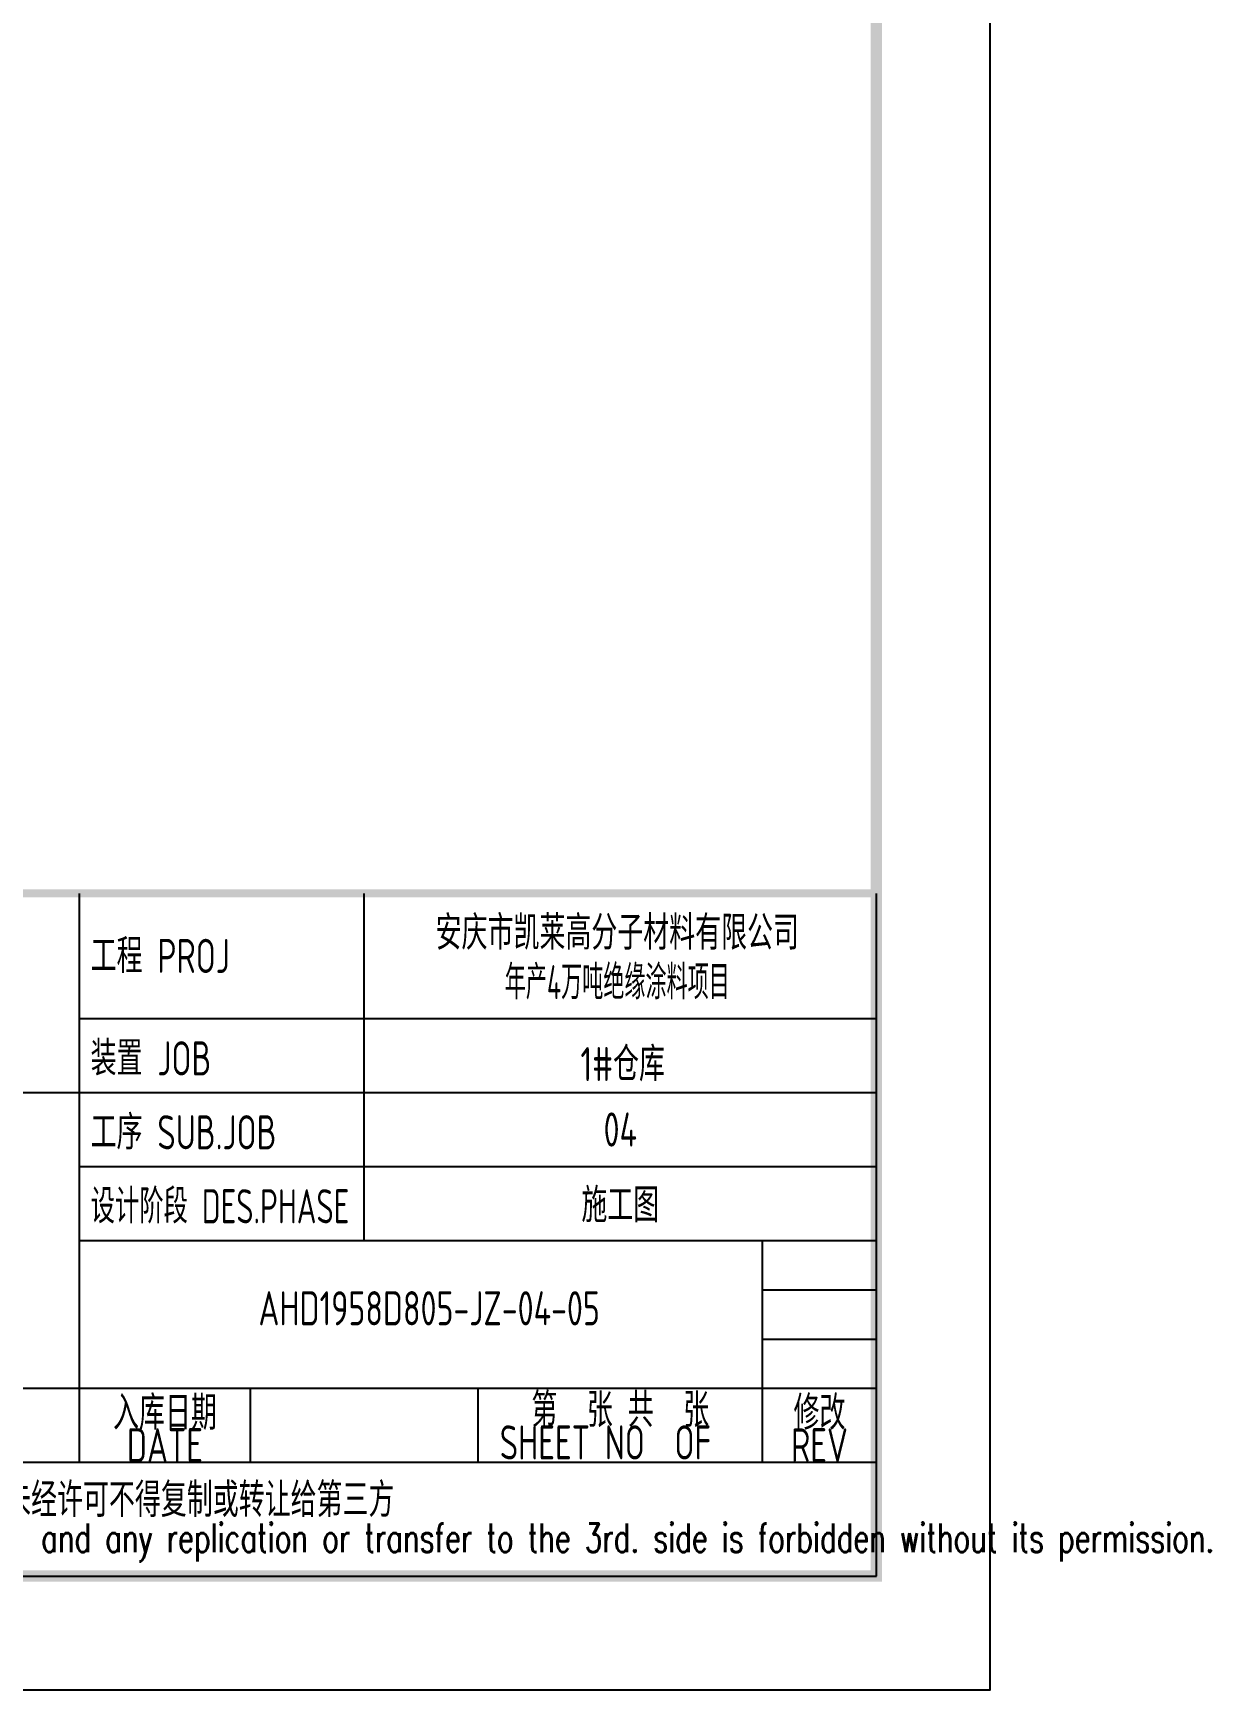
# Model space of a CAD drawing. Extents: x 4267484 to 4395158, y -674551 to -235742.
# Drawn here: x 4376750 to 4387096, y -611598 to -597038 of the extents above; entities that cross this region are included whole.
import ezdxf
from ezdxf.enums import TextEntityAlignment as Align

# ---------------------------------------------------------------- set-up
doc = ezdxf.new("R2010")
doc.units = 0
doc.header["$LTSCALE"] = 1000
doc.header["$MEASUREMENT"] = 0
doc.layers.get('0').update_dxf_attribs({"linetype": 'CONTINUOUS'})
doc.layers.add('PUB_TITLE', color=4, linetype='CONTINUOUS')
doc.styles.add('ECEC_TQ', font='txt_l.shx', dxfattribs={"bigfont": 'hztxt_l.shx'})
doc.styles.add('sceie', font='sceie.shx', dxfattribs={"bigfont": 'sceic.shx'})

msp = doc.modelspace()

# ---------------------------------------------------------------- linework, layer by layer
for p, q in [((4377157.7, -609597.6), (4377157.7, -604597.6)), ((4379657.7, -607647.6), (4379657.7, -604597.6)), ((4384157.7, -610597.6), (4384157.7, -604597.6)), ((4377157.7, -605697.6), (4384157.7, -605697.6)), ((4366157.7, -606347.6), (4377157.7, -606347.6)), ((4377157.7, -606347.6), (4384157.7, -606347.6)), ((4377157.7, -606997.6), (4384157.7, -606997.6)), ((4377157.7, -607647.6), (4384157.7, -607647.6)), ((4383157.7, -609597.6), (4383157.7, -607647.6)), ((4383157.7, -608080.9), (4384157.7, -608080.9)), ((4383157.7, -608514.3), (4384157.7, -608514.3)), ((4371657.7, -608947.6), (4384157.7, -608947.6)), ((4378657.7, -609597.6), (4378657.7, -608947.6)), ((4380657.7, -609597.6), (4380657.7, -608947.6)), ((4366157.7, -609597.6), (4384157.7, -609597.6)), ((4366157.7, -610597.6), (4384157.7, -610597.6))]:
    msp.add_line(p, q)
at = {"const_width": 70}
msp.add_lwpolyline([(4384157.7, -604597.6), (4366157.7, -604597.6)], dxfattribs=at)
at = {"layer": 'PUB_TITLE', "color": 4}
msp.add_lwpolyline([(4301057.7, -611597.6), (4385157.7, -611597.6), (4385157.7, -552197.6), (4301057.7, -552197.6)], close=True, dxfattribs=at)
at = {"layer": 'PUB_TITLE', "color": 4, "const_width": 100}
msp.add_lwpolyline([(4303557.7, -610597.6), (4384157.7, -610597.6), (4384157.7, -553197.6), (4303557.7, -553197.6)], close=True, dxfattribs=at)

# ---------------------------------------------------------------- texts
for s, height, style, width, p in [('安庆市凯莱高分子材料有限公司', 300, 'sceie', 0.8, (4381881.4, -604927.4)), ('年产4万吨绝缘涂料项目', 300, 'sceie', 0.65, (4381881.4, -605362.4)), ('1#仓库', 300, 'sceie', 0.8, (4381929.2, -606083.6)), ('04', 300, 'sceie', 0.8, (4381907.7, -606672.6)), ('施工图', 300, 'sceie', 0.8, (4381907.7, -607322.6)), ('入库日期', 300, 'sceie', 0.8, (4377907.7, -609147.6)), ('第  张 共  张', 300, 'sceie', 0.8, (4381907.7, -609122.6)), ('修改', 300, 'sceie', 0.8, (4383657.7, -609147.6)), ('DATE', 300, 'sceie', 0.8, (4377907.7, -609447.6)), ('SHEET NO  OF  ', 300, 'sceie', 0.8, (4381907.7, -609422.6)), ('REV', 300, 'sceie', 0.8, (4383657.7, -609447.6)), ('本文件专有权属安徽华东化工医药工程有限责任公司所有,未经许可不得复制或转让给第三方', 300, 'sceie', 0.8, (4375328.8, -609946.5)), ('The proprietary right of this document belongs to Anhui Huadong Chemical And Medical Engineering  Co.,Ltd.  and any replication or transfer to the 3rd. side is forbidden without its permission. ', 250, 'ECEC_TQ', 0.72, (4375157.7, -610297.6))]:
    msp.add_text(s, height=height, dxfattribs=dict(style=style, width=width)).set_placement(p, align=Align.MIDDLE)
at = {"style": 'sceie'}
for s, width, p in [('工程 PROJ', 0.8, (4377254.6, -605297.6)), ('装置 JOB', 0.8, (4377254.6, -606197.6)), ('工序 SUB.JOB', 0.8, (4377254.6, -606847.6)), ('设计阶段 DES.PHASE', 0.75, (4377254.6, -607497.6))]:
    msp.add_text(s, height=300, dxfattribs=dict(at, width=width)).set_placement(p)
at = {"style": 'sceie', "width": 0.8}
msp.add_attdef('AHD1958D805-JZ-04-05', text='200320-02-040', height=300, dxfattribs=at).set_placement((4380228.5, -608243.9), align=Align.MIDDLE)

doc.saveas('drawing.dxf')
